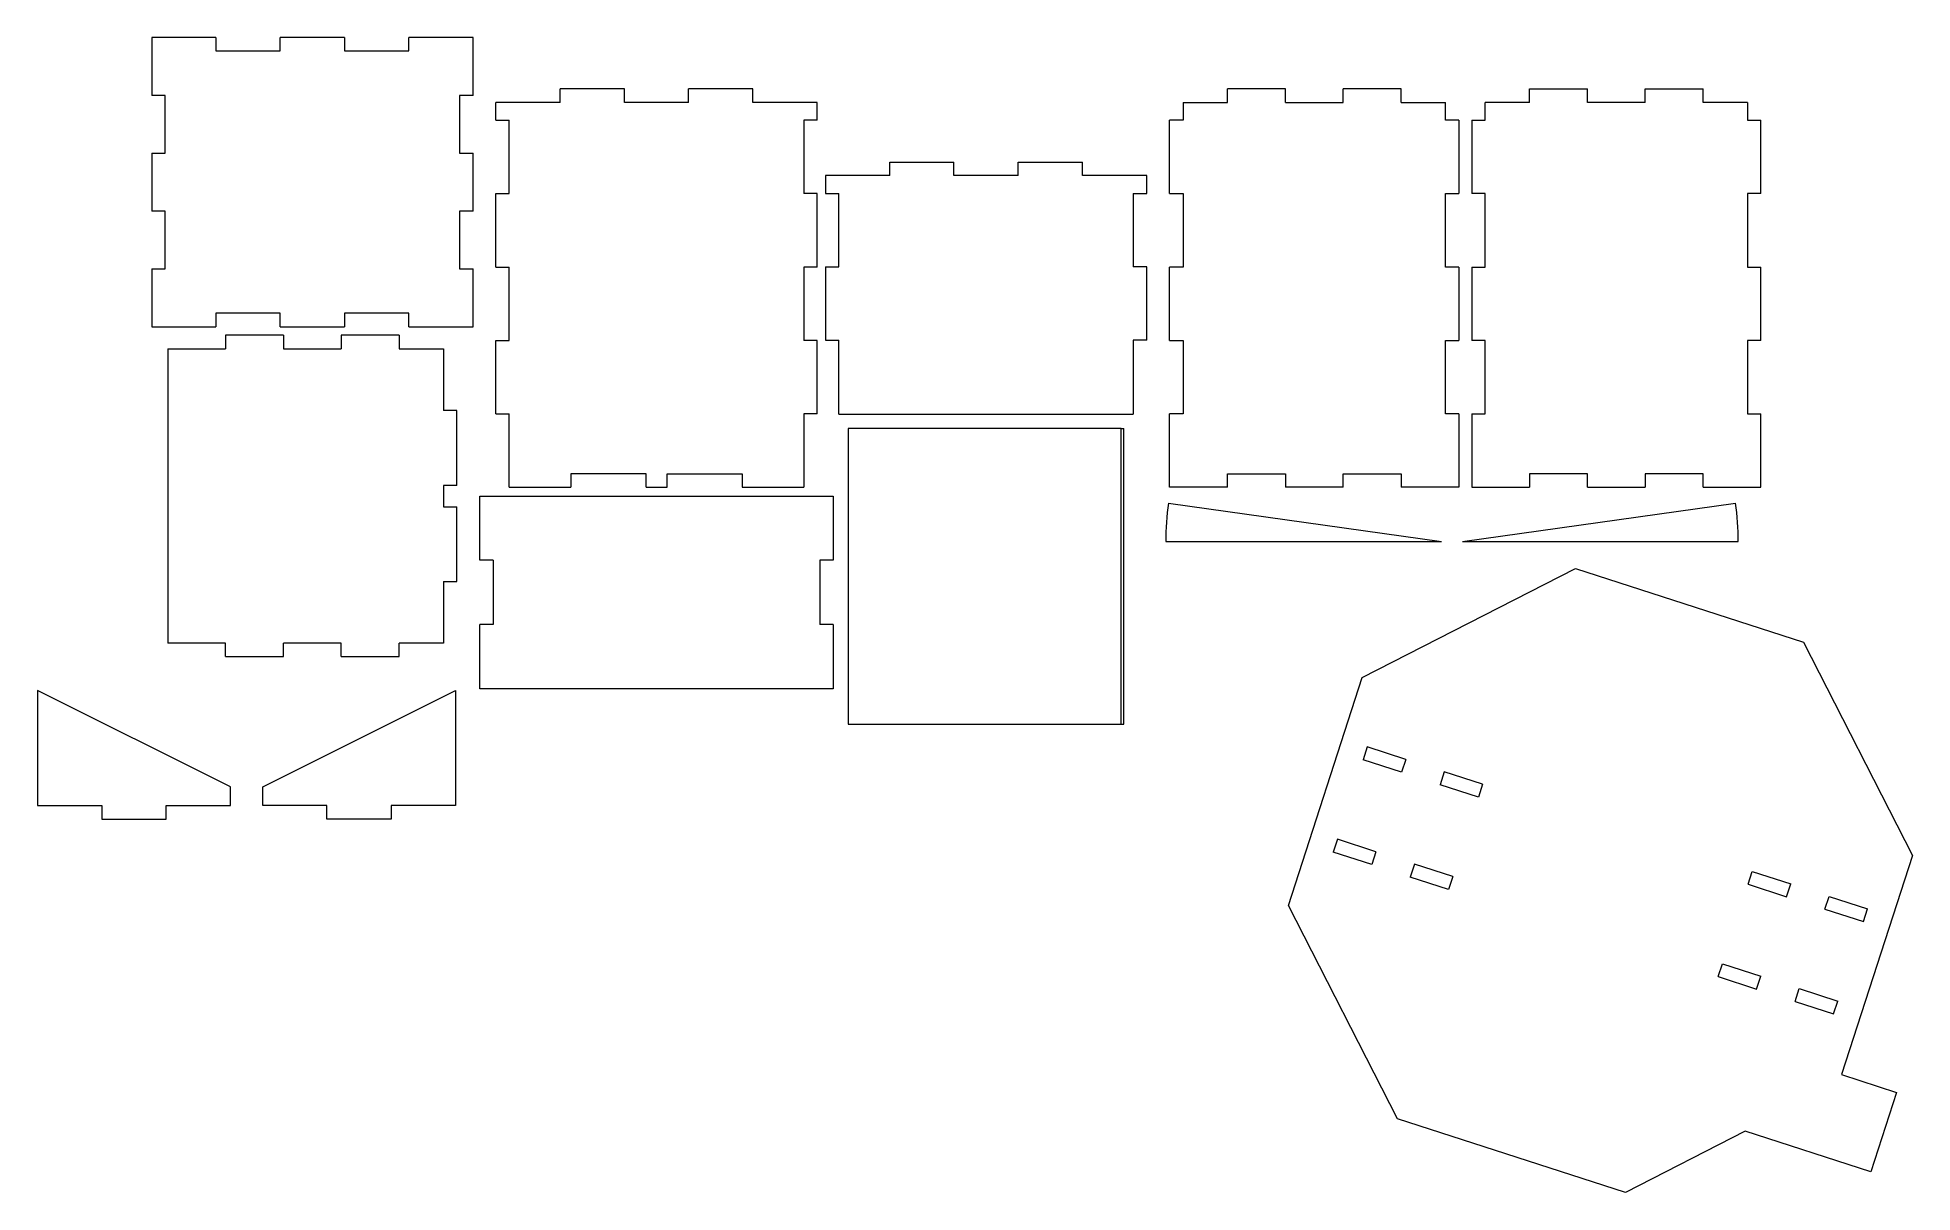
# Model space of a CAD drawing. Header units: inches. Extents: x 0.8 to 30, y 1.8 to 19.7.
import ezdxf

# ---------------------------------------------------------------- set-up
doc = ezdxf.new("R2010")
doc.units = ezdxf.units.IN
doc.header["$MEASUREMENT"] = 0

msp = doc.modelspace()

# ---------------------------------------------------------------- linework, layer by layer
at = {"color": 7, "linetype": 'Continuous', "lineweight": 15}
for p, q in [((2.56, 19.739), (2.56, 18.839)), ((3.56, 19.739), (2.56, 19.739)), ((3.56, 19.739), (3.56, 19.529)), ((4.56, 19.529), (4.56, 19.739)), ((5.56, 19.739), (4.56, 19.739)), ((5.56, 19.739), (5.56, 19.529)), ((6.56, 19.529), (6.56, 19.739)), ((7.56, 19.739), (6.56, 19.739)), ((7.56, 18.839), (7.56, 19.739)), ((3.56, 19.529), (4.56, 19.529)), ((5.56, 19.529), (6.56, 19.529)), ((2.77, 18.839), (2.56, 18.839)), ((2.77, 17.939), (2.77, 18.839)), ((7.56, 18.839), (7.35, 18.839)), ((7.35, 18.839), (7.35, 17.939)), ((8.914, 18.73), (7.914, 18.73)), ((7.914, 18.454), (7.914, 18.73)), ((8.914, 18.73), (8.914, 18.94)), ((9.914, 18.94), (8.914, 18.94)), ((9.914, 18.73), (9.914, 18.94)), ((10.914, 18.73), (9.914, 18.73)), ((10.914, 18.73), (10.914, 18.94)), ((11.914, 18.94), (10.914, 18.94)), ((11.914, 18.73), (11.914, 18.94)), ((12.914, 18.73), (11.914, 18.73)), ((12.914, 18.454), (12.914, 18.73)), ((18.608, 18.73), (18.608, 18.454)), ((18.608, 18.73), (19.298, 18.73)), ((20.198, 18.94), (19.298, 18.94)), ((19.298, 18.73), (19.298, 18.94)), ((20.198, 18.73), (20.198, 18.94)), ((20.198, 18.73), (21.098, 18.73)), ((21.998, 18.94), (21.098, 18.94)), ((21.098, 18.73), (21.098, 18.94)), ((21.998, 18.73), (21.998, 18.94)), ((21.998, 18.73), (22.688, 18.73)), ((22.688, 18.454), (22.688, 18.73)), ((23.307, 18.454), (23.307, 18.73)), ((23.997, 18.73), (23.307, 18.73)), ((23.997, 18.73), (23.997, 18.94)), ((23.997, 18.94), (24.897, 18.94)), ((24.897, 18.73), (24.897, 18.94)), ((25.797, 18.73), (24.897, 18.73)), ((25.797, 18.73), (25.797, 18.94)), ((25.797, 18.94), (26.697, 18.94)), ((26.697, 18.73), (26.697, 18.94)), ((27.387, 18.73), (26.697, 18.73)), ((27.387, 18.73), (27.387, 18.454)), ((7.914, 18.454), (8.124, 18.454)), ((8.124, 17.311), (8.124, 18.454)), ((12.914, 18.454), (12.704, 18.454)), ((12.704, 18.454), (12.704, 17.311)), ((18.398, 17.311), (18.398, 18.454)), ((18.608, 18.454), (18.398, 18.454)), ((22.898, 18.454), (22.688, 18.454)), ((22.898, 18.454), (22.898, 17.311)), ((23.097, 18.454), (23.097, 17.311)), ((23.097, 18.454), (23.307, 18.454)), ((27.387, 18.454), (27.597, 18.454)), ((27.597, 17.311), (27.597, 18.454)), ((2.56, 17.939), (2.77, 17.939)), ((2.56, 17.939), (2.56, 17.039)), ((7.35, 17.939), (7.56, 17.939)), ((7.56, 17.039), (7.56, 17.939)), ((14.042, 17.59), (14.042, 17.8)), ((14.042, 17.8), (15.042, 17.8)), ((15.042, 17.59), (15.042, 17.8)), ((16.042, 17.59), (16.042, 17.8)), ((16.042, 17.8), (17.042, 17.8)), ((17.042, 17.59), (17.042, 17.8)), ((13.046, 17.59), (13.046, 17.31)), ((14.042, 17.59), (13.046, 17.59)), ((16.042, 17.59), (15.042, 17.59)), ((18.042, 17.59), (17.042, 17.59)), ((18.042, 17.311), (18.042, 17.59)), ((7.914, 16.168), (7.914, 17.311)), ((7.914, 17.311), (8.124, 17.311)), ((12.914, 17.311), (12.704, 17.311)), ((12.914, 16.168), (12.914, 17.311)), ((13.046, 17.31), (13.252, 17.31)), ((13.252, 16.171), (13.252, 17.31)), ((17.832, 17.311), (18.042, 17.311)), ((17.832, 17.311), (17.832, 16.171)), ((18.398, 17.311), (18.608, 17.311)), ((18.608, 17.311), (18.608, 16.168)), ((22.688, 17.311), (22.898, 17.311)), ((22.688, 16.168), (22.688, 17.311)), ((23.307, 17.311), (23.097, 17.311)), ((23.307, 16.168), (23.307, 17.311)), ((27.597, 17.311), (27.387, 17.311)), ((27.387, 17.311), (27.387, 16.168)), ((2.77, 17.039), (2.56, 17.039)), ((2.77, 16.139), (2.77, 17.039)), ((7.56, 17.039), (7.35, 17.039)), ((7.35, 17.039), (7.35, 16.139)), ((2.56, 16.139), (2.77, 16.139)), ((2.56, 16.139), (2.56, 15.239)), ((7.35, 16.139), (7.56, 16.139)), ((7.56, 15.239), (7.56, 16.139)), ((7.914, 16.168), (8.124, 16.168)), ((8.124, 15.026), (8.124, 16.168)), ((12.914, 16.168), (12.704, 16.168)), ((12.704, 16.168), (12.704, 15.026)), ((13.042, 16.171), (13.042, 15.028)), ((13.042, 16.171), (13.252, 16.171)), ((18.042, 16.171), (17.832, 16.171)), ((18.042, 15.028), (18.042, 16.171)), ((18.398, 15.026), (18.398, 16.168)), ((18.608, 16.168), (18.398, 16.168)), ((22.898, 16.168), (22.688, 16.168)), ((22.898, 16.168), (22.898, 15.026)), ((23.097, 16.168), (23.097, 15.026)), ((23.097, 16.168), (23.307, 16.168)), ((27.387, 16.168), (27.597, 16.168)), ((27.597, 15.026), (27.597, 16.168)), ((2.56, 15.239), (3.56, 15.239)), ((3.56, 15.449), (3.56, 15.239)), ((4.56, 15.449), (3.56, 15.449)), ((4.56, 15.239), (4.56, 15.449)), ((4.56, 15.239), (5.56, 15.239)), ((6.56, 15.449), (5.56, 15.449)), ((5.56, 15.449), (5.56, 15.239)), ((6.56, 15.239), (6.56, 15.449)), ((6.56, 15.239), (7.56, 15.239)), ((2.81, 14.896), (2.81, 10.316)), ((2.81, 14.896), (3.71, 14.896)), ((3.71, 15.106), (3.71, 14.896)), ((4.61, 15.106), (3.71, 15.106)), ((4.61, 15.106), (4.61, 14.896)), ((4.61, 14.896), (5.51, 14.896)), ((5.51, 15.106), (5.51, 14.896)), ((6.41, 15.106), (5.51, 15.106)), ((6.41, 15.106), (6.41, 14.896)), ((6.41, 14.896), (7.1, 14.896)), ((7.1, 14.896), (7.1, 13.936)), ((7.914, 13.883), (7.914, 15.026)), ((7.914, 15.026), (8.124, 15.026)), ((12.914, 15.026), (12.704, 15.026)), ((12.914, 13.883), (12.914, 15.026)), ((13.042, 15.028), (13.252, 15.028)), ((13.252, 13.88), (13.252, 15.028)), ((18.042, 15.028), (17.832, 15.028)), ((17.832, 15.028), (17.832, 13.88)), ((18.398, 15.026), (18.608, 15.026)), ((18.608, 15.026), (18.608, 13.883)), ((22.688, 15.026), (22.898, 15.026)), ((22.688, 13.883), (22.688, 15.026)), ((23.307, 15.026), (23.097, 15.026)), ((23.307, 13.883), (23.307, 15.026)), ((27.597, 15.026), (27.387, 15.026)), ((27.387, 15.026), (27.387, 13.883)), ((7.31, 13.936), (7.1, 13.936)), ((7.31, 12.766), (7.31, 13.936)), ((7.914, 13.883), (8.124, 13.883)), ((8.124, 12.74), (8.124, 13.883)), ((12.704, 13.883), (12.704, 12.74)), ((12.914, 13.883), (12.704, 13.883)), ((13.252, 13.88), (17.832, 13.88)), ((18.398, 12.74), (18.398, 13.883)), ((18.608, 13.883), (18.398, 13.883)), ((22.898, 13.883), (22.688, 13.883)), ((22.898, 13.883), (22.898, 12.74)), ((23.097, 13.883), (23.097, 12.74)), ((23.097, 13.883), (23.307, 13.883)), ((27.387, 13.883), (27.597, 13.883)), ((27.597, 12.74), (27.597, 13.883)), ((13.397, 13.655), (13.397, 9.055)), ((17.645, 13.655), (13.397, 13.655)), ((17.645, 9.055), (17.645, 13.655)), ((17.645, 13.655), (17.687, 13.655)), ((17.687, 9.055), (17.687, 13.655)), ((10.254, 12.95), (9.084, 12.95)), ((9.084, 12.95), (9.084, 12.74)), ((10.254, 12.74), (10.254, 12.95)), ((10.581, 12.95), (11.747, 12.95)), ((10.581, 12.74), (10.581, 12.95)), ((11.747, 12.95), (11.747, 12.74)), ((19.298, 12.95), (20.198, 12.95)), ((19.298, 12.74), (19.298, 12.95)), ((20.198, 12.95), (20.198, 12.74)), ((21.098, 12.95), (21.998, 12.95)), ((21.098, 12.74), (21.098, 12.95)), ((21.998, 12.95), (21.998, 12.74)), ((24.897, 12.95), (23.997, 12.95)), ((23.997, 12.95), (23.997, 12.74)), ((24.897, 12.74), (24.897, 12.95)), ((26.697, 12.95), (25.797, 12.95)), ((25.797, 12.95), (25.797, 12.74)), ((26.697, 12.74), (26.697, 12.95)), ((7.31, 12.766), (7.1, 12.766)), ((7.1, 12.766), (7.1, 12.439)), ((7.664, 12.605), (13.164, 12.605)), ((7.664, 11.605), (7.664, 12.605)), ((8.124, 12.74), (9.084, 12.74)), ((10.254, 12.74), (10.581, 12.74)), ((11.747, 12.74), (12.704, 12.74)), ((13.164, 12.605), (13.164, 11.605)), ((19.298, 12.74), (18.398, 12.74)), ((21.098, 12.74), (20.198, 12.74)), ((22.898, 12.74), (21.998, 12.74)), ((23.097, 12.74), (23.997, 12.74)), ((24.897, 12.74), (25.797, 12.74)), ((26.697, 12.74), (27.597, 12.74)), ((7.1, 12.439), (7.31, 12.439)), ((7.31, 11.273), (7.31, 12.439)), ((18.379, 12.495), (22.627, 11.898)), ((22.955, 11.898), (27.204, 12.495)), ((18.337, 11.898), (22.627, 11.898)), ((22.955, 11.898), (27.245, 11.898)), ((7.874, 11.605), (7.664, 11.605)), ((7.874, 11.605), (7.874, 10.605)), ((13.164, 11.605), (12.954, 11.605)), ((12.954, 11.605), (12.954, 10.605)), ((21.392, 9.781), (24.712, 11.478)), ((24.712, 11.478), (28.259, 10.331)), ((7.1, 11.273), (7.31, 11.273)), ((7.1, 11.273), (7.1, 10.316)), ((7.664, 9.605), (7.664, 10.605)), ((7.874, 10.605), (7.664, 10.605)), ((13.164, 10.605), (12.954, 10.605)), ((13.164, 10.605), (13.164, 9.605)), ((3.71, 10.316), (2.81, 10.316)), ((3.71, 10.106), (3.71, 10.316)), ((5.51, 10.316), (4.61, 10.316)), ((4.61, 10.106), (4.61, 10.316)), ((5.51, 10.106), (5.51, 10.316)), ((6.41, 10.106), (6.41, 10.316)), ((7.1, 10.316), (6.41, 10.316)), ((28.259, 10.331), (29.956, 7.012)), ((3.71, 10.106), (4.61, 10.106)), ((5.51, 10.106), (6.41, 10.106)), ((20.245, 6.234), (21.392, 9.781)), ((3.784, 8.079), (0.784, 9.579)), ((0.784, 9.579), (0.784, 7.789)), ((4.287, 8.079), (7.287, 9.579)), ((7.287, 9.579), (7.287, 7.789)), ((13.164, 9.605), (7.664, 9.605)), ((13.397, 9.055), (17.645, 9.055)), ((17.645, 9.055), (17.687, 9.055)), ((21.473, 8.7), (21.409, 8.5)), ((22.007, 8.307), (21.409, 8.5)), ((22.072, 8.506), (21.473, 8.7)), ((22.072, 8.506), (22.007, 8.307)), ((22.67, 8.313), (22.605, 8.113)), ((23.268, 8.12), (22.67, 8.313)), ((3.784, 7.789), (3.784, 8.079)), ((4.287, 7.789), (4.287, 8.079)), ((23.204, 7.92), (22.605, 8.113)), ((23.268, 8.12), (23.204, 7.92)), ((0.784, 7.789), (1.784, 7.789)), ((1.784, 7.789), (1.784, 7.579)), ((2.784, 7.789), (3.784, 7.789)), ((2.784, 7.579), (2.784, 7.789)), ((5.287, 7.789), (4.287, 7.789)), ((5.287, 7.579), (5.287, 7.789)), ((6.287, 7.789), (6.287, 7.579)), ((7.287, 7.789), (6.287, 7.789)), ((1.784, 7.579), (2.784, 7.579)), ((6.287, 7.579), (5.287, 7.579)), ((21.009, 7.263), (20.944, 7.063)), ((21.542, 6.87), (20.944, 7.063)), ((21.607, 7.07), (21.009, 7.263)), ((21.607, 7.07), (21.542, 6.87)), ((29.956, 7.012), (28.853, 3.602)), ((22.205, 6.876), (22.141, 6.676)), ((22.804, 6.683), (22.205, 6.876)), ((27.397, 6.563), (27.462, 6.763)), ((27.462, 6.763), (28.06, 6.57)), ((22.739, 6.483), (22.141, 6.676)), ((22.804, 6.683), (22.739, 6.483)), ((27.397, 6.563), (27.995, 6.37)), ((27.995, 6.37), (28.06, 6.57)), ((21.942, 2.915), (20.245, 6.234)), ((28.594, 6.177), (28.658, 6.376)), ((28.594, 6.177), (29.192, 5.983)), ((28.658, 6.376), (29.256, 6.183)), ((29.192, 5.983), (29.256, 6.183)), ((26.932, 5.127), (26.997, 5.327)), ((26.997, 5.327), (27.595, 5.133)), ((26.932, 5.127), (27.531, 4.933)), ((27.531, 4.933), (27.595, 5.133)), ((28.129, 4.74), (28.194, 4.94)), ((28.129, 4.74), (28.727, 4.546)), ((28.194, 4.94), (28.792, 4.746)), ((28.727, 4.546), (28.792, 4.746)), ((28.853, 3.602), (29.709, 3.325)), ((29.709, 3.325), (29.309, 2.088)), ((25.489, 1.768), (21.942, 2.915)), ((27.353, 2.721), (25.489, 1.768)), ((29.309, 2.088), (27.353, 2.721))]:
    msp.add_line(p, q, dxfattribs=at)
for centre, start, end in [((22.627, 11.898), 172, 180), ((22.955, 11.898), 0, 8)]:
    msp.add_arc(centre, 4.29, start, end, dxfattribs=at)

doc.saveas('drawing.dxf')
